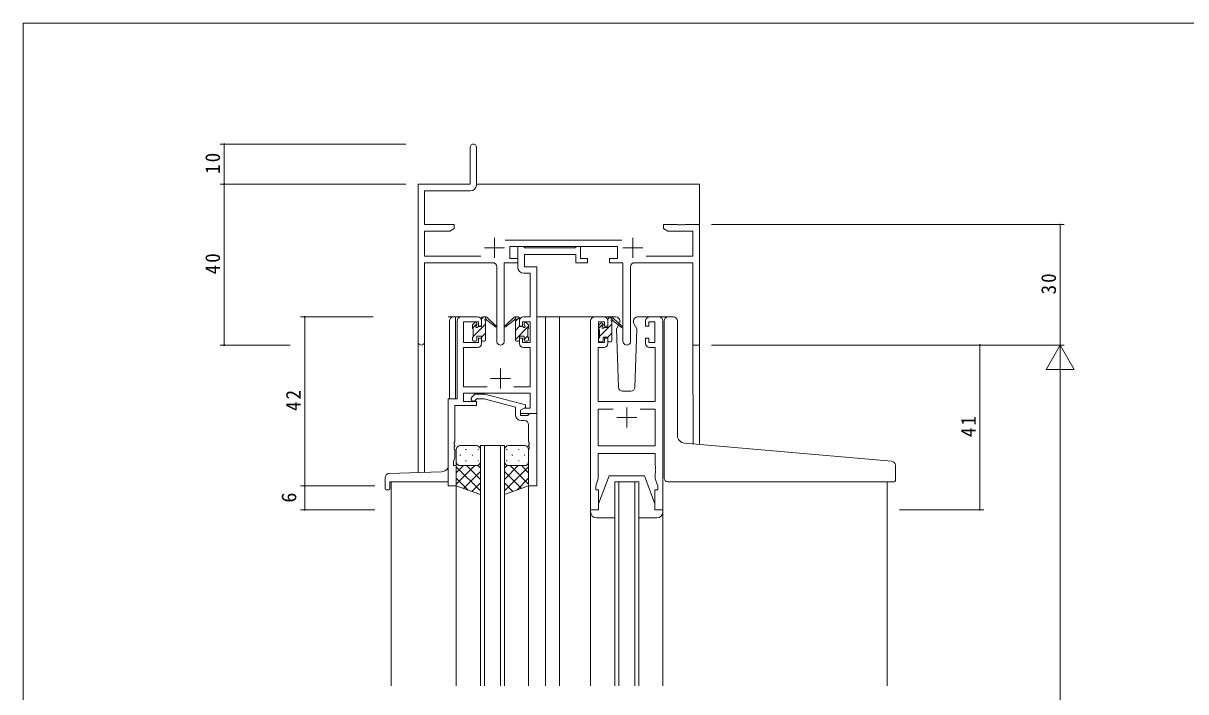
# Model space of a CAD drawing. Units: millimetres on the paper. Extents: x -420 to 373, y -297 to 267.
# Drawn here: x -417.7 to -128.6, y 98.1 to 264.4 of the extents above; entities that cross this region are included whole.
import ezdxf
from ezdxf.enums import TextEntityAlignment as Align

# ---------------------------------------------------------------- set-up
doc = ezdxf.new("R2010")
doc.units = ezdxf.units.MM
for name, color, linetype, lineweight in [('0-1_YKK_ZWAK', 7, 'Continuous', 9), ('0-3_YKK_12', 2, 'Continuous', 9), ('0-4_YKK_D', 6, 'Continuous', 9), ('0-6_YKK_13', 4, 'Continuous', 9), ('0-7_YKK_11', 7, 'Continuous', 9)]:
    doc.layers.add(name, color=color, linetype=linetype, lineweight=lineweight)
doc.styles.add('ＭＳ ゴシック', font='')
doc.styles.get('ＭＳ ゴシック').set_extended_font_data('MS Gothic')

msp = doc.modelspace()

# ---------------------------------------------------------------- linework, layer by layer
at = {"layer": '0-1_YKK_ZWAK'}
for p in [(-417.7, -260.6), (352.3, 264.4)]:
    msp.add_line(p, (-417.7, 264.4), dxfattribs=at)
at = {"layer": '0-3_YKK_12'}
for p, q in [((-311.011, 224.332), (-306.811, 224.332)), ((-305.011, 224.332), (-249.511, 224.332)), ((-249.511, 224.332), (-249.511, 159.594)), ((-307.011, 191.332), (-312.012, 191.332)), ((-290.011, 191.332), (-284.31, 191.332)), ((-287.811, 191.332), (-287.811, 99.582)), ((-284.31, 191.332), (-275.611, 191.332)), ((-284.31, 191.332), (-284.31, 99.582)), ((-259.611, 191.332), (-257.37, 191.332)), ((-319.511, 152.618), (-319.511, 185.147)), ((-317.881, 152.675), (-317.881, 185.147)), ((-251.117, 159.734), (-251.141, 184.332)), ((-249.511, 184.332), (-251.141, 184.332)), ((-304.012, 159.332), (-298.012, 159.332)), ((-304.012, 99.582), (-304.012, 159.332)), ((-303.012, 159.332), (-303.012, 99.582)), ((-299.012, 99.582), (-299.012, 159.332)), ((-298.012, 159.332), (-298.012, 99.582)), ((-326.211, 150.332), (-326.211, 99.582)), ((-310.011, 149.832), (-310.011, 99.582)), ((-292.012, 149.832), (-292.012, 99.582)), ((-270.611, 150.332), (-264.611, 150.332)), ((-270.611, 99.582), (-270.611, 150.332)), ((-269.611, 150.332), (-269.611, 99.582)), ((-265.611, 99.582), (-265.611, 150.332)), ((-264.611, 150.332), (-264.611, 99.582)), ((-202.811, 150.316), (-202.811, 99.582)), ((-276.611, 143.632), (-276.611, 99.582)), ((-258.611, 143.632), (-258.611, 99.582))]:
    msp.add_line(p, q, dxfattribs=at)
at = {"layer": '0-4_YKK_D'}
for p, q in [((-322.511, 234.332), (-368.711, 234.332)), ((-367.711, 224.332), (-367.711, 234.332)), ((-322.511, 224.332), (-368.711, 224.332)), ((-322.511, 224.332), (-368.711, 224.332)), ((-367.711, 184.332), (-367.711, 224.332)), ((-246.511, 214.332), (-158.811, 214.332)), ((-159.811, 184.332), (-159.811, 214.332)), ((-330.711, 191.332), (-348.711, 191.332)), ((-347.711, 149.332), (-347.711, 191.332)), ((-351.342, 184.332), (-368.711, 184.332)), ((-246.511, 184.332), (-158.811, 184.332)), ((-246.511, 184.332), (-158.811, 184.332)), ((-199.81, 184.332), (-178.81, 184.332)), ((-179.811, 143.332), (-179.811, 184.332)), ((-159.811, 184.332), (-163.311, 178.269)), ((-159.811, 184.332), (-156.31, 178.269)), ((-159.811, 184.332), (-159.811, 172.207)), ((-163.311, 178.269), (-156.31, 178.269)), ((-159.811, 177.332), (-159.811, -158.668)), ((-330.25, 149.332), (-348.711, 149.332)), ((-330.711, 149.332), (-348.711, 149.332)), ((-347.711, 149.332), (-347.711, 143.332)), ((-330.25, 143.332), (-348.711, 143.332)), ((-199.81, 143.332), (-178.81, 143.332))]:
    msp.add_line(p, q, dxfattribs=at)
for centre, start, end in [((-367.711, 234.332), 90, 270), ((-367.711, 234.332), 270, 90), ((-367.711, 224.332), 90, 270), ((-367.711, 224.332), 90, 270), ((-367.711, 224.332), 270, 90), ((-367.711, 224.332), 270, 90), ((-159.811, 214.332), 90, 270), ((-159.811, 214.332), 270, 90), ((-347.711, 191.332), 90, 270), ((-347.711, 191.332), 270, 90), ((-367.711, 184.332), 90, 270), ((-367.711, 184.332), 270, 90), ((-179.811, 184.332), 90, 270), ((-179.811, 184.332), 270, 90), ((-347.711, 149.332), 90, 270), ((-347.711, 149.332), 90, 270), ((-347.711, 149.332), 270, 90), ((-347.711, 149.332), 270, 90), ((-347.711, 143.332), 90, 270), ((-347.711, 143.332), 270, 90), ((-179.811, 143.332), 90, 270), ((-179.811, 143.332), 270, 90)]:
    msp.add_arc(centre, 0.106, start, end, dxfattribs=at)
at = {"layer": '0-6_YKK_13'}
for p, q in [((-310.211, 191.332), (-310.711, 191.332)), ((-310.211, 170.962), (-310.211, 191.332)), ((-303.711, 190.82), (-303.199, 191.332)), ((-303.711, 188.932), (-303.711, 191.032)), ((-303.411, 191.332), (-302.62, 191.332)), ((-302.711, 190.832), (-302.711, 191.332)), ((-302.427, 191.261), (-300.245, 189.213)), ((-295.594, 191.261), (-297.776, 189.213)), ((-294.61, 191.332), (-295.401, 191.332)), ((-295.31, 190.832), (-295.31, 191.332)), ((-295.31, 190.241), (-294.357, 191.193)), ((-294.31, 188.932), (-294.31, 191.032)), ((-270.324, 191.332), (-273.311, 191.332)), ((-272.31, 190.79), (-271.968, 191.132)), ((-272.31, 188.732), (-272.31, 190.832)), ((-272.01, 191.132), (-271.219, 191.132)), ((-271.31, 190.632), (-271.31, 191.132)), ((-271.026, 191.061), (-268.844, 189.013)), ((-261.911, 191.332), (-264.897, 191.332)), ((-257.313, 191.333), (-256.013, 191.333)), ((-311.711, 170.962), (-311.711, 190.332)), ((-306.011, 188.632), (-306.011, 189.232)), ((-305.989, 188.541), (-304.911, 189.62)), ((-305.923, 189.444), (-305.423, 189.944)), ((-305.811, 186.475), (-302.711, 189.575)), ((-305.811, 186.332), (-305.811, 188.432)), ((-304.911, 189.732), (-304.911, 189.393)), ((-304.45, 188.932), (-303.711, 188.932)), ((-302.711, 185.632), (-302.711, 190.232)), ((-300.277, 188.869), (-302.417, 190.565)), ((-297.744, 188.869), (-295.604, 190.565)), ((-295.31, 185.632), (-295.31, 190.232)), ((-295.31, 185.75), (-292.01, 189.05)), ((-295.31, 187.995), (-294.31, 188.995)), ((-293.571, 188.932), (-294.31, 188.932)), ((-293.11, 189.732), (-293.11, 189.393)), ((-292.098, 189.444), (-292.598, 189.944)), ((-292.21, 186.332), (-292.21, 188.432)), ((-292.01, 188.632), (-292.01, 189.232)), ((-274.61, 188.49), (-273.515, 189.585)), ((-274.61, 188.432), (-274.61, 189.032)), ((-274.522, 189.244), (-274.022, 189.744)), ((-274.41, 186.445), (-271.31, 189.545)), ((-274.41, 186.132), (-274.41, 188.232)), ((-273.51, 189.532), (-273.51, 189.193)), ((-273.049, 188.732), (-272.31, 188.732)), ((-271.31, 185.432), (-271.31, 190.032)), ((-268.876, 188.668), (-271.016, 190.365)), ((-269.711, 189.13), (-270.153, 188.364)), ((-270.153, 188.364), (-269.644, 173.797)), ((-269.306, 189.832), (-269.525, 189.452)), ((-269.324, 190.366), (-269.306, 189.832)), ((-265.915, 189.832), (-265.897, 190.366)), ((-265.766, 189.573), (-265.915, 189.832)), ((-265.068, 188.364), (-265.766, 189.573)), ((-265.577, 173.797), (-265.068, 188.364)), ((-255.013, 161.908), (-255.013, 190.333)), ((-306.011, 185.632), (-306.011, 186.132)), ((-305.211, 185.332), (-305.711, 185.332)), ((-304.911, 186.532), (-303.711, 186.532)), ((-304.911, 186.532), (-304.911, 185.632)), ((-303.711, 186.33), (-302.711, 187.33)), ((-303.711, 186.532), (-303.711, 185.632)), ((-303.011, 185.332), (-303.411, 185.332)), ((-295.01, 185.332), (-294.61, 185.332)), ((-294.31, 186.532), (-294.31, 185.632)), ((-293.11, 186.532), (-294.31, 186.532)), ((-293.11, 185.705), (-292.21, 186.605)), ((-293.11, 186.532), (-293.11, 185.632)), ((-292.81, 185.332), (-292.31, 185.332)), ((-292.01, 185.632), (-292.01, 186.132)), ((-274.61, 185.432), (-274.61, 185.932)), ((-273.81, 185.132), (-274.31, 185.132)), ((-273.51, 186.332), (-272.31, 186.332)), ((-273.51, 186.332), (-273.51, 185.432)), ((-272.31, 186.3), (-271.31, 187.3)), ((-272.31, 186.332), (-272.31, 185.432)), ((-271.61, 185.132), (-272.01, 185.132)), ((-268.645, 172.832), (-266.576, 172.832)), ((-305.012, 159.332), (-309.012, 159.332)), ((-297.014, 159.332), (-293.014, 159.332)), ((-201.726, 155.413), (-253.187, 159.915)), ((-310.012, 158.332), (-310.012, 155.332)), ((-309.092, 156.968), (-308.892, 156.968)), ((-307.677, 158.383), (-307.477, 158.383)), ((-306.062, 156.968), (-305.862, 156.968)), ((-304.647, 158.383), (-304.447, 158.383)), ((-304.012, 155.332), (-304.012, 158.332)), ((-298.014, 155.332), (-298.014, 158.332)), ((-297.379, 158.383), (-297.579, 158.383)), ((-295.964, 156.968), (-296.164, 156.968)), ((-294.349, 158.383), (-294.549, 158.383)), ((-292.934, 156.968), (-293.134, 156.968)), ((-292.014, 158.332), (-292.014, 155.332)), ((-258.611, 156.316), (-258.611, 157.131)), ((-310.012, 149.332), (-310.012, 155.332)), ((-308.221, 154.332), (-310.012, 152.54)), ((-305.392, 154.332), (-310.012, 149.712)), ((-310.012, 154.063), (-304.012, 148.063)), ((-309.012, 154.332), (-305.412, 154.332)), ((-308.612, 154.332), (-305.012, 154.332)), ((-307.677, 155.553), (-307.477, 155.553)), ((-307.452, 154.332), (-304.012, 150.892)), ((-304.68, 154.388), (-304.012, 153.72)), ((-304.647, 155.553), (-304.447, 155.553)), ((-304.012, 155.553), (-304.012, 147.189)), ((-298.014, 155.553), (-298.014, 147.189)), ((-297.346, 154.388), (-298.014, 153.72)), ((-294.574, 154.332), (-298.014, 150.892)), ((-292.014, 154.063), (-298.014, 148.063)), ((-297.379, 155.553), (-297.579, 155.553)), ((-293.414, 154.332), (-297.014, 154.332)), ((-296.634, 154.332), (-292.014, 149.712)), ((-293.014, 154.332), (-296.614, 154.332)), ((-294.349, 155.553), (-294.549, 155.553)), ((-293.806, 154.332), (-292.014, 152.54)), ((-292.014, 149.332), (-292.014, 155.332)), ((-200.813, 150.633), (-200.813, 154.417)), ((-327.711, 148.632), (-327.711, 151.366)), ((-313.641, 152.823), (-326.745, 152.365)), ((-310.012, 151.235), (-307.052, 148.274)), ((-304.012, 152.883), (-308.208, 148.687)), ((-298.014, 152.883), (-293.818, 148.687)), ((-292.014, 151.235), (-294.975, 148.274)), ((-274.611, 144.832), (-272.011, 151.832)), ((-272.011, 151.832), (-263.211, 151.832)), ((-260.611, 144.832), (-263.211, 151.832)), ((-327.411, 148.332), (-326.811, 148.332)), ((-312.011, 150.332), (-326.511, 150.332)), ((-326.511, 148.632), (-326.511, 150.332)), ((-304.012, 147.189), (-310.012, 149.332)), ((-304.012, 150.055), (-306.124, 147.943)), ((-298.014, 150.055), (-295.902, 147.943)), ((-298.014, 147.189), (-292.014, 149.332)), ((-257.313, 150.333), (-201.113, 150.333)), ((-274.611, 143.332), (-274.611, 144.832)), ((-260.611, 144.832), (-260.611, 143.332)), ((-276.611, 143.332), (-274.611, 143.332)), ((-276.611, 142.832), (-276.611, 143.332)), ((-260.611, 143.332), (-258.611, 143.332)), ((-258.611, 143.332), (-258.611, 142.832)), ((-270.611, 141.332), (-275.111, 141.332)), ((-260.111, 141.332), (-264.611, 141.332))]:
    msp.add_line(p, q, dxfattribs=at)
msp.add_lwpolyline([(-258.313, 151.333), (-258.313, 160.364), (-258.313, 190.333)], dxfattribs=at)
for centre, radius, start, end in [((-310.711, 190.332), 1, 90, 180), ((-303.411, 191.032), 0.3, 90, 180), ((-302.711, 190.632), 0.2, 20.88332, 233.1301), ((-302.62, 191.032), 0.3, 49.8974, 90), ((-295.401, 191.032), 0.3, 90, 130.10258), ((-295.31, 190.632), 0.2, 306.86989, 159.11667), ((-294.61, 191.032), 0.3, 0, 90), ((-272.01, 190.832), 0.3, 90, 180), ((-271.219, 190.832), 0.3, 49.8974, 90), ((-270.324, 190.332), 1, 2, 90), ((-264.897, 190.332), 1, 90, 178), ((-257.313, 190.333), 1, 90, 180), ((-256.013, 190.333), 1, 0, 90), ((-305.711, 189.232), 0.3, 135, 180), ((-305.811, 188.632), 0.2, 180, 270), ((-305.211, 189.732), 0.3, 0, 135), ((-304.911, 188.932), 0.25, 123.05573, 326.94426), ((-305.211, 189.393), 0.3, 303.05573, 0), ((-304.45, 188.632), 0.3, 90, 146.94426), ((-303.011, 190.232), 0.3, 0, 53.1301), ((-302.244, 190.81), 0.3, 200.88332, 234.62001), ((-300.162, 189.032), 0.2, 234.62001, 114.62001), ((-297.86, 189.032), 0.2, 65.37997, 305.37997), ((-295.777, 190.81), 0.3, 305.37997, 339.11667), ((-295.01, 190.232), 0.3, 126.86989, 180), ((-293.571, 188.632), 0.3, 33.05573, 90), ((-293.11, 188.932), 0.25, 213.05573, 56.94426), ((-292.81, 189.732), 0.3, 45, 180), ((-292.81, 189.393), 0.3, 180, 236.94426), ((-292.21, 188.632), 0.2, 270, 0), ((-292.31, 189.232), 0.3, 0, 45), ((-274.31, 189.032), 0.3, 135, 180), ((-274.41, 188.432), 0.2, 180, 270), ((-273.81, 189.532), 0.3, 0, 135), ((-273.51, 188.732), 0.25, 123.05573, 326.94426), ((-273.81, 189.193), 0.3, 303.05573, 0), ((-273.049, 188.432), 0.3, 90, 146.94426), ((-271.31, 190.432), 0.2, 20.88332, 233.1301), ((-271.61, 190.032), 0.3, 0, 53.1301), ((-270.843, 190.61), 0.3, 200.88332, 234.62001), ((-268.761, 188.832), 0.2, 234.62001, 114.62001), ((-305.811, 186.132), 0.2, 90, 180), ((-305.711, 185.632), 0.3, 180, 270), ((-305.211, 185.632), 0.3, 270, 0), ((-303.411, 185.632), 0.3, 180, 270), ((-303.011, 185.632), 0.3, 270, 0), ((-295.01, 185.632), 0.3, 180, 270), ((-294.61, 185.632), 0.3, 270, 0), ((-292.81, 185.632), 0.3, 180, 270), ((-292.31, 185.632), 0.3, 270, 0), ((-292.21, 186.132), 0.2, 0, 90), ((-274.41, 185.932), 0.2, 90, 180), ((-274.31, 185.432), 0.3, 180, 270), ((-273.81, 185.432), 0.3, 270, 0), ((-272.01, 185.432), 0.3, 180, 270), ((-271.61, 185.432), 0.3, 270, 0), ((-268.645, 173.832), 1, 182, 270), ((-266.576, 173.832), 1, 270, 358), ((-253.013, 161.908), 2, 180, 264.99998), ((-309.012, 158.332), 1, 90, 180), ((-305.012, 158.332), 1, 0, 90), ((-297.014, 158.332), 1, 90, 180), ((-293.014, 158.332), 1, 0, 90), ((-313.711, 154.822), 2, 272, 328.2117), ((-309.012, 155.332), 1, 180, 270), ((-309.012, 155.332), 1, 180, 270), ((-305.012, 155.332), 1, 270, 0), ((-305.012, 155.332), 1, 270, 0), ((-297.014, 155.332), 1, 180, 270), ((-297.014, 155.332), 1, 180, 270), ((-293.014, 155.332), 1, 270, 0), ((-293.014, 155.332), 1, 270, 0), ((-201.813, 154.417), 1, 0, 85), ((-326.711, 151.366), 1, 91.99998, 180), ((-257.313, 151.333), 1, 180, 224.427), ((-257.313, 151.333), 1, 224.427, 238.63301), ((-257.313, 151.333), 1, 224.427, 270), ((-201.113, 150.633), 0.3, 270, 0), ((-327.411, 148.632), 0.3, 180, 270), ((-326.811, 148.632), 0.3, 270, 0), ((-275.111, 142.832), 1.5, 180, 270), ((-260.111, 142.832), 1.5, 270, 0)]:
    msp.add_arc(centre, radius, start, end, dxfattribs=at)
at = {"layer": '0-7_YKK_11'}
for p, q in [((-305.011, 224.202), (-305.011, 233.582)), ((-303.011, 208.532), (-298.011, 208.532)), ((-300.511, 211.032), (-300.511, 206.032)), ((-268.808, 210.462), (-297.818, 210.462)), ((-268.611, 208.532), (-263.611, 208.532)), ((-266.111, 211.032), (-266.111, 206.032)), ((-299.961, 203.832), (-299.961, 185.282)), ((-266.661, 185.282), (-266.661, 203.832)), ((-304.711, 191.332), (-308.811, 191.332)), ((-275.611, 191.332), (-273.311, 191.332)), ((-261.911, 191.332), (-259.611, 191.332)), ((-299.011, 178.532), (-299.011, 173.532)), ((-301.511, 176.032), (-296.511, 176.032)), ((-267.611, 168.832), (-267.611, 163.832)), ((-264.26, 168.402), (-260.541, 168.402)), ((-293.012, 165.532), (-293.812, 165.532)), ((-270.111, 166.332), (-265.111, 166.332))]:
    msp.add_line(p, q, dxfattribs=at)
for points in [[(-306.511, 233.582), (-306.511, 224.332), (-319.511, 224.332), (-319.511, 185.147)], [(-303.861, 206.462), (-317.881, 206.462), (-317.881, 212.702), (-311.602, 212.702), (-310.511, 213.332), (-310.511, 214.332), (-317.881, 214.332), (-317.881, 222.702), (-306.511, 222.702)], [(-265.661, 204.832), (-251.141, 204.832), (-251.141, 184.332), (-249.511, 184.332), (-249.511, 214.332), (-253.052, 214.332), (-253.236, 214.212), (-253.785, 214.212), (-253.969, 214.332), (-254.052, 214.332), (-254.236, 214.212), (-254.785, 214.212), (-254.969, 214.332), (-258.511, 214.332), (-258.511, 213.332), (-257.419, 212.702), (-251.141, 212.702), (-251.141, 206.462), (-262.76, 206.462)], [(-309.811, 190.332), (-309.811, 170.962), (-312.011, 170.962), (-312.011, 149.332), (-310.011, 149.332), (-310.011, 154.332), (-310.711, 154.332), (-310.711, 155.332), (-310.381, 156.238), (-310.381, 158.373), (-310.501, 158.557), (-310.501, 159.107), (-310.381, 159.29), (-310.381, 159.373), (-310.501, 159.557), (-310.501, 160.107), (-310.381, 160.29), (-310.381, 169.332), (-305.011, 169.332), (-305.011, 170.332), (-308.181, 170.332), (-308.181, 172.332), (-291.641, 172.332), (-291.641, 168.632), (-293.144, 168.632), (-294.011, 168.132), (-294.011, 167.332), (-290.011, 167.332), (-290.011, 191.332), (-290.011, 203.832), (-293.081, 203.832), (-293.081, 206.902), (-280.311, 206.902), (-280.311, 204.832), (-277.411, 204.832), (-277.411, 205.832), (-279.111, 205.832), (-279.111, 208.832), (-280.011, 208.832), (-280.285, 208.652)], [(-298.061, 185.282), (-298.061, 204.832), (-294.711, 204.832), (-294.711, 205.832), (-296.711, 205.832), (-296.711, 208.832), (-269.911, 208.832), (-269.911, 205.832), (-271.911, 205.832), (-271.911, 204.832), (-268.561, 204.832), (-268.561, 185.282)], [(-280.285, 208.652), (-280.469, 208.532), (-292.922, 208.532), (-293.106, 208.652), (-293.381, 208.832), (-294.711, 208.832), (-294.711, 203.702)], [(-317.881, 185.147), (-317.881, 204.832), (-300.961, 204.832)], [(-293.211, 202.202), (-291.641, 202.202), (-291.641, 191.332), (-293.311, 191.332)], [(-303.711, 184.732), (-303.711, 186.032), (-304.511, 186.032), (-304.511, 184.932), (-308.181, 184.932), (-308.181, 190.132), (-304.511, 190.132), (-304.511, 189.032), (-303.711, 189.032), (-303.711, 190.332)], [(-294.311, 190.332), (-294.311, 189.032), (-293.511, 189.032), (-293.511, 190.132), (-291.641, 190.132), (-291.641, 184.932), (-293.511, 184.932), (-293.511, 186.032), (-294.311, 186.032), (-294.311, 184.732)], [(-258.611, 190.332), (-258.611, 143.332), (-260.611, 143.332), (-260.611, 148.332), (-259.911, 148.332), (-259.911, 149.332), (-260.541, 151.062), (-260.541, 152.373), (-260.421, 152.557), (-260.421, 153.107), (-260.541, 153.29), (-260.541, 153.373), (-260.421, 153.557), (-260.421, 154.107), (-260.541, 154.29), (-260.541, 157.332), (-274.681, 157.332), (-274.681, 151.062), (-275.311, 149.332), (-275.311, 148.332), (-274.611, 148.332), (-274.611, 143.332), (-276.611, 143.332), (-276.611, 190.332)], [(-272.311, 190.332), (-272.311, 189.032), (-273.111, 189.032), (-273.111, 190.132), (-274.611, 190.132), (-274.611, 184.932), (-273.111, 184.932), (-273.111, 186.032), (-272.311, 186.032), (-272.311, 184.732)], [(-262.911, 184.732), (-262.911, 186.032), (-262.111, 186.032), (-262.111, 184.932), (-260.611, 184.932), (-260.611, 190.132), (-262.111, 190.132), (-262.111, 189.032), (-262.911, 189.032), (-262.911, 190.332)], [(-302.361, 173.962), (-308.181, 173.962), (-308.181, 183.732), (-304.711, 183.732)], [(-293.311, 183.732), (-291.641, 183.732), (-291.641, 173.962), (-295.66, 173.962)], [(-273.311, 183.732), (-274.681, 183.732), (-274.681, 170.332), (-260.541, 170.332), (-260.541, 183.732), (-261.911, 183.732)], [(-306.137, 171.356), (-305.361, 172.132), (-302.916, 172.132), (-292.812, 169.425), (-292.812, 168.825), (-294.012, 168.132), (-294.012, 166.832), (-292.212, 166.832), (-292.012, 167.032), (-291.712, 167.332), (-290.012, 167.332)], [(-295.312, 167.032), (-295.312, 168.852), (-303.074, 170.932), (-304.864, 170.932), (-305.288, 170.507)], [(-264.26, 168.402), (-260.541, 168.402), (-260.541, 159.262), (-274.681, 159.262), (-274.681, 168.402), (-270.961, 168.402)], [(-290.012, 167.332), (-290.012, 149.332), (-292.012, 149.332), (-292.012, 158.373), (-291.892, 158.557), (-291.892, 159.107), (-292.012, 159.29), (-292.012, 159.373), (-291.892, 159.557), (-291.892, 160.107), (-292.012, 160.29), (-292.012, 164.532)]]:
    msp.add_lwpolyline(points, dxfattribs=at)
for centre, radius, start, end in [((-305.761, 233.582), 0.75, 359.99998, 180), ((-306.511, 224.202), 1.5, 270, 359.99998), ((-300.961, 203.832), 1, 0, 89.99998), ((-293.211, 203.702), 1.5, 180, 269.99998), ((-265.661, 203.832), 1, 90, 179.99998), ((-308.811, 190.332), 1, 90, 179.99998), ((-304.711, 190.332), 1, 0, 89.99998), ((-293.311, 190.332), 1, 90, 179.99998), ((-275.611, 190.332), 1, 90, 179.99998), ((-273.311, 190.332), 1, 0, 89.99998), ((-261.911, 190.332), 1, 90, 179.99998), ((-259.611, 190.332), 1, 0, 89.99998), ((-318.696, 185.147), 0.815, 179.99998, 0), ((-299.011, 185.282), 0.95, 179.99998, 0), ((-267.611, 185.282), 0.95, 179.99998, 0), ((-304.711, 184.732), 1, 270, 359.99998), ((-293.311, 184.732), 1, 180, 269.99998), ((-273.311, 184.732), 1, 270, 359.99998), ((-261.911, 184.732), 1, 180, 269.99998), ((-305.712, 170.932), 0.6, 134.99998, 315), ((-293.812, 167.032), 1.5, 180, 269.99998), ((-293.012, 164.532), 1, 0, 89.99998)]:
    msp.add_arc(centre, radius, start, end, dxfattribs=at)

# ---------------------------------------------------------------- texts
at = {"layer": '0-4_YKK_D', "color": 3, "style": 'ＭＳ ゴシック'}
msp.add_text('6', height=3.666, rotation=90, dxfattribs=at).set_placement((-348.711, 145.132), align=Align.BOTTOM_LEFT)
at = {"layer": '0-4_YKK_D', "color": 3, "char_height": 3.666, "attachment_point": 7, "rotation": 90, "style": 'ＭＳ ゴシック'}
for s, insert in [('\\T1.21;\\W0.95;10', (-368.711, 226.932)), ('\\T1.21;\\W0.95;40', (-368.711, 201.932)), ('\\T1.21;\\W0.95;30', (-160.81, 196.932)), ('\\T1.21;\\W0.95;42', (-348.711, 167.932)), ('\\T1.21;\\W0.95;41', (-180.811, 161.432))]:
    msp.add_mtext(s, dxfattribs=dict(at, insert=insert))

doc.saveas('drawing.dxf')
